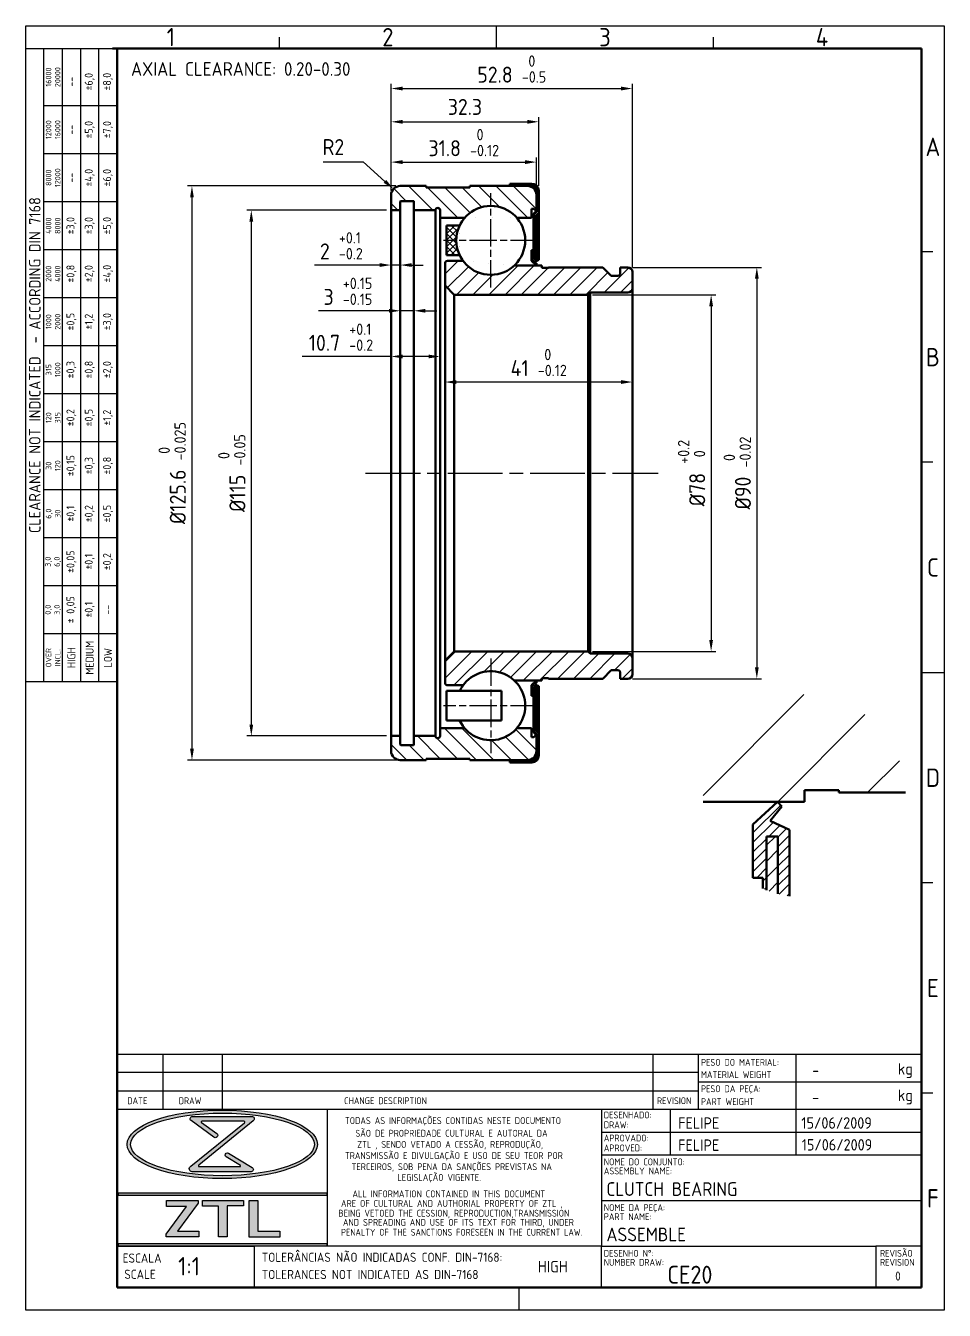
# Model space of a CAD drawing. Extents: x 0 to 201, y 0 to 281.
import ezdxf
from ezdxf.enums import TextEntityAlignment as Align

# ---------------------------------------------------------------- set-up
doc = ezdxf.new("R2010")
doc.units = 0
for name, pattern in [('AM_ISO02W050', [7.5, 6, -1.5]), ('AM_ISO08W050', [18, 12, -1.5, 3, -1.5]), ('AM_ISO08W050x2', [9, 6, -0.75, 1.5, -0.75])]:
    doc.linetypes.add(name, pattern=pattern)
doc.layers.get('Defpoints').update_dxf_attribs({"linetype": 'CONTINUOUS'})
for name, color, linetype, lineweight in [('AM_0', 7, 'CONTINUOUS', 50), ('AM_3', 6, 'AM_ISO02W050', 25), ('AM_5', 3, 'CONTINUOUS', 25), ('AM_6', 2, 'CONTINUOUS', 35), ('AM_7', 4, 'AM_ISO08W050', 25), ('AM_8', 1, 'CONTINUOUS', 25), ('AM_BOR', 7, 'CONTINUOUS', 50)]:
    doc.layers.add(name, color=color, linetype=linetype, lineweight=lineweight)
doc.styles.add('ACISOTS', font='isocp.shx', dxfattribs={"height": 1})
doc.styles.get("Standard").update_dxf_attribs({"font": 'ISOCP.SHX'})
doc.dimstyles.new('AM_ISO', dxfattribs={"dimtxt": 3.5, "dimasz": 2.5, "dimexe": 1, "dimexo": 1, "dimgap": 1.5, "dimtad": 1, "dimdsep": 46, "dimtxsty": 'Standard', "dimcen": 0, "dimclrd": 256, "dimclre": 256, "dimclrt": 2, "dimadec": 0, "dimazin": 2, "dimtp": 0.1, "dimtm": 0.1, "dimtfac": 0.71, "dimtdec": 3, "dimtmove": 0, "dimatfit": 3, "dimfxl": 0, "dimlwd": -1, "dimlwe": -1, "dimarcsym": 0})
doc.dimstyles.new('AM_ISO$4', dxfattribs={"dimtxt": 3.5, "dimasz": 2.5, "dimexe": 1, "dimexo": 1, "dimgap": 1.5, "dimtad": 1, "dimtoh": 1, "dimdsep": 46, "dimtxsty": 'Standard', "dimcen": 0, "dimclrd": 256, "dimclre": 256, "dimclrt": 2, "dimadec": 0, "dimazin": 2, "dimtp": 0.1, "dimtm": 0.1, "dimtfac": 0.71, "dimtofl": 0, "dimtmove": 0, "dimatfit": 3, "dimfxl": 0, "dimlwd": -1, "dimlwe": -1, "dimarcsym": 0})
pattern_1 = [(45, (-4.788, 9.9337), (-0.3535534, 0.3535534), [])]
pattern_2 = [(135, (-4.788, 9.9337), (-1.909188, -1.909188), [])]
pattern_3 = [(45, (-4.788, 9.9337), (-1.767767, 1.767767), [])]

# ---------------------------------------------------------------- blocks, each defined once
blk = doc.blocks.new('A4 ZTL')
at = {"layer": 'AM_0'}
for p, q in [((196, 276), (19, 276)), ((20, 276), (20, 5)), ((196, 5), (196, 276)), ((20, 5), (196, 5))]:
    blk.add_line(p, q, dxfattribs=at)
at = {"layer": 'AM_BOR', "color": 135, "lineweight": 25}
for p, q in [((0, 0), (0, 281)), ((0, 281), (201, 281)), ((55.5, 276), (55.5, 278.5)), ((103, 276), (103, 281)), ((150.5, 276), (150.5, 278.5)), ((201, 281), (201, 0)), ((4, 137.5), (4, 276)), ((8, 276), (8, 137.5)), ((12, 276), (12, 137.5)), ((16, 137.5), (16, 276)), ((20, 263.5), (4, 263.5)), ((20, 253), (4, 253)), ((20, 242.5), (4, 242.5)), ((20, 232), (4, 232)), ((198.5, 231.5), (196, 231.5)), ((20, 221.5), (4, 221.5)), ((20, 211), (4, 211)), ((20, 200.5), (4, 200.5)), ((20, 190), (4, 190)), ((198.5, 185.5), (196, 185.5)), ((20, 179.5), (4, 179.5)), ((20, 169), (4, 169)), ((20, 158.5), (4, 158.5)), ((20, 148), (4, 148)), ((196, 139.5), (201, 139.5)), ((198.5, 93.5), (196, 93.5)), ((198.5, 47.5), (196, 47.5)), ((108, 0), (108, 5)), ((201, 0), (0, 0))]:
    blk.add_line(p, q, dxfattribs=at)
blk.add_lwpolyline([(20, 276), (20, 137.5), (0, 137.5), (0, 276)], close=True, dxfattribs=at)
at = {"layer": 'AM_BOR', "color": 135, "lineweight": 25, "style": 'ACISOTS'}
for s, p in [('1', (31.75, 278.5)), ('2', (79.25, 278.5)), ('3', (126.75, 278.5)), ('4', (174.25, 278.5)), ('A', (198.5, 254.5)), ('B', (198.5, 208.5)), ('C', (198.5, 162.5)), ('D', (198.5, 116.5)), ('E', (198.5, 70.5)), ('F', (198.5, 24.5))]:
    blk.add_text(s, height=4, dxfattribs=at).set_placement(p, align=Align.MIDDLE)
at = {"layer": 'AM_BOR', "color": 135, "lineweight": 25, "attachment_point": 5, "rotation": 90}
for s, insert, char_height, width in [('16000\\P20000', (6, 269.75), 1.2, 12.5), ('±6,0', (14, 268.75), 1.75, 10.5), ('±8,0', (18, 268.75), 1.75, 10.5), ('--', (10, 268.75), 1.75, 10.5), ('12000\\P16000', (6, 258.25), 1.2, 10.5), ('--', (10, 258.25), 1.75, 10.5), ('±5,0', (14, 258.25), 1.75, 10.5), ('±7,0', (18, 258.25), 1.75, 10.5), ('8000\\P12000', (6, 247.75), 1.2, 10.5), ('--', (10, 247.75), 1.75, 10.5), ('±4,0', (14, 247.75), 1.75, 10.5), ('±6,0', (18, 247.75), 1.75, 10.5), ('{\\Fisocp.shx|c0;CLEARANCE NOT INDICATED  - ACCORDING DIN 7168}', (2, 206.75), 2.5, 138.5), ('±3,0', (10, 237.25), 1.75, 10.5), ('±3,0', (14, 237.25), 1.75, 10.5), ('±5,0', (18, 237.25), 1.75, 10.5), ('4000\\P8000', (6, 237.25), 1.2, 10.5), ('2000\\P4000', (6, 226.75), 1.2, 10.5), ('±0,8', (10, 226.75), 1.75, 10.5), ('±2,0', (14, 226.75), 1.75, 10.5), ('±4,0', (18, 226.75), 1.75, 10.5), ('1000\\P2000', (6, 216.25), 1.2, 10.5), ('±0,5', (10, 216.25), 1.75, 10.5), ('±1,2', (14, 216.25), 1.75, 10.5), ('±3,0', (18, 216.25), 1.75, 10.5), ('315\\P1000', (6, 205.75), 1.2, 10.5), ('±0,3', (10, 205.75), 1.75, 10.5), ('±0,8', (14, 205.75), 1.75, 10.5), ('±2,0', (18, 205.75), 1.75, 10.5), ('±0,2', (10, 195.25), 1.75, 10.5), ('±0,5', (14, 195.25), 1.75, 10.5), ('±1,2', (18, 195.25), 1.75, 10.5), ('120\\P315', (6, 195.25), 1.2, 10.5), ('30\\P120', (6, 184.75), 1.2, 10.5), ('±0,15', (10, 184.75), 1.75, 10.5), ('±0,3', (14, 184.75), 1.75, 10.5), ('±0,8', (18, 184.75), 1.75, 10.5), ('6,0\\P30', (6, 174.25), 1.2, 10.5), ('±0,1', (10, 174.25), 1.75, 10.5), ('±0,2', (14, 174.25), 1.75, 10.5), ('±0,5', (18, 174.25), 1.75, 10.5), ('±0,05', (10, 163.75), 1.75, 10.5), ('3,0\\P6,0', (6, 163.75), 1.2, 10.5), ('±0,1', (14, 163.75), 1.75, 10.5), ('±0,2', (18, 163.75), 1.75, 10.5), ('± 0,05', (10, 153.25), 1.75, 10.5), ('\\pt4.79529;±0,1', (14, 153.25), 1.75, 10.5), ('0,0\\P3,0', (6, 153.25), 1.2, 10.5), ('--', (18, 153.25), 1.75, 10.5), ('MEDIUM', (14, 142.75), 1.75, 10.5), ('{\\Fisocp.shx|c0;OVER\\PINCL.}', (6, 142.75), 1.2, 10.5), ('HIGH', (10, 142.75), 1.75, 10.5), ('LOW', (18, 142.75), 1.75, 10.5)]:
    blk.add_mtext(s, dxfattribs=dict(at, insert=insert, char_height=char_height, width=width))
blk = doc.blocks.new('LEGENDAZTL-1')
at = {"layer": 'AM_8'}
h = blk.add_hatch(color=135, dxfattribs=at)
edge = h.paths.add_edge_path()
edge.add_ellipse((23.01, 31.29), major_axis=(20.82, 0), ratio=0.359907, start_angle=191.4592, end_angle=452.8175)
edge.add_ellipse((23.01, 31.29), major_axis=(20.82, 0), ratio=0.359907, start_angle=92.8175, end_angle=191.4592)
edge = h.paths.add_edge_path(flags=16)
edge.add_ellipse((23.07, 31.29), major_axis=(20.11, 0), ratio=0.340664, start_angle=93.067, end_angle=371.4592)
edge.add_ellipse((23.07, 31.29), major_axis=(20.11, 0), ratio=0.340664, start_angle=11.4592, end_angle=93.067)
h = blk.add_hatch(color=135, dxfattribs=at)
edge = h.paths.add_edge_path()
edge.add_line((27.86, 36.04), (16.14, 26.55))
edge.add_arc((16.46, 25.96), 0.662, 118.1409, 270)
edge.add_line((16.46, 25.3), (29.34, 25.3))
edge.add_arc((29.33, 25.79), 0.488, 271.9685, 418.9108)
edge.add_line((29.58, 26.21), (24.36, 29.35))
edge.add_arc((24.11, 28.95), 0.475, 58.6682, 238.8052)
edge.add_line((23.87, 28.54), (26.98, 26.65))
edge.add_arc((26.92, 26.56), 0.12, -90, 54.6545, ccw=False)
edge.add_line((26.92, 26.44), (17.93, 26.44))
edge.add_arc((17.96, 26.6), 0.167, 129.2364, 260.8226, ccw=False)
edge.add_line((17.86, 26.73), (29.79, 36.47))
edge.add_arc((29.47, 36.9), 0.529, 306.0702, 450)
edge.add_line((29.47, 37.43), (16.54, 37.43))
edge.add_arc((16.52, 36.92), 0.513, 87.7272, 233.7471)
edge.add_line((16.21, 36.5), (21.18, 32.86))
edge.add_arc((21.5, 33.28), 0.527, 232.4714, 414.7334)
edge.add_line((21.81, 33.71), (18.46, 36.07))
edge.add_arc((18.53, 36.2), 0.144, 90, 242.5235, ccw=False)
edge.add_line((18.53, 36.35), (27.78, 36.35))
edge.add_arc((27.75, 36.17), 0.176, -50.9964, 80.7655, ccw=False)
for points in [[(0.28, 20.1), (45.87, 20.1), (45.87, 20.7), (0.28, 20.7)], [(10.71, 11.65), (10.71, 11.05), (17.9, 11.05), (17.9, 12.32), (13.24, 12.32), (17.77, 18.44), (17.77, 19.04), (10.78, 19.04), (10.78, 17.71), (15.21, 17.71)], [(18.7, 17.78), (22.17, 17.78), (22.17, 11.05), (24.07, 11.05), (24.07, 17.84), (27.63, 17.84), (27.63, 19.04), (18.7, 19.04)], [(35.62, 11.02), (35.62, 12.32), (30.79, 12.32), (30.79, 19.04), (28.93, 19.04), (28.93, 11.02)], [(45.87, 9.6), (0.28, 9.6), (0.28, 9), (45.87, 9)]]:
    blk.add_hatch(color=135, dxfattribs=at).paths.add_polyline_path(points)
at = {"layer": 'AM_8', "color": 135}
for p, q in [((0, 51), (176, 51)), ((0, 51), (0, 0)), ((10, 51), (10, 39)), ((23, 51), (23, 39)), ((117.25, 51), (117.25, 39)), ((127.25, 39), (127.25, 51)), ((148.5, 51), (148.5, 45)), ((176, 0), (176, 51)), ((127.25, 47), (0, 47)), ((127.25, 45), (176, 45)), ((148.5, 45), (148.5, 39)), ((0, 43), (127.25, 43)), ((0, 39), (106, 39)), ((16.54, 37.43), (29.47, 37.43)), ((45.93, 39), (45.93, 9)), ((106, 39), (106, 20)), ((106, 39), (176, 39)), ((121, 39), (121, 29)), ((148.5, 39), (148.5, 29)), ((106, 34), (176, 34)), ((106, 29), (176, 29)), ((0.28, 20.1), (0.28, 20.7)), ((0.28, 20.7), (45.87, 20.7)), ((45.87, 20.1), (0.28, 20.1)), ((45.87, 20.7), (45.87, 20.1)), ((106, 20), (106, 9)), ((10.71, 11.65), (15.21, 17.71)), ((10.78, 17.71), (10.78, 19.04)), ((10.78, 19.04), (17.77, 19.04)), ((15.21, 17.71), (10.78, 17.71)), ((17.77, 18.44), (13.24, 12.32)), ((17.77, 19.04), (17.77, 18.44)), ((18.7, 17.78), (18.7, 19.04)), ((18.7, 19.04), (27.63, 19.04)), ((22.17, 17.78), (18.7, 17.78)), ((22.17, 11.05), (22.17, 17.78)), ((24.07, 17.84), (24.07, 11.05)), ((27.63, 17.84), (24.07, 17.84)), ((27.63, 19.04), (27.63, 17.84)), ((28.93, 11.02), (28.93, 19.04)), ((28.93, 19.04), (30.79, 19.04)), ((30.79, 19.04), (30.79, 12.32)), ((106, 19), (176, 19)), ((10.71, 11.05), (10.71, 11.65)), ((13.24, 12.32), (17.9, 12.32)), ((17.9, 12.32), (17.9, 11.05)), ((30.79, 12.32), (35.62, 12.32)), ((35.62, 12.32), (35.62, 11.02)), ((0, 9), (30, 9)), ((106, 9), (0, 9)), ((0.28, 9.6), (45.87, 9.6)), ((0.28, 9), (0.28, 9.6)), ((45.87, 9), (0.28, 9)), ((17.9, 11.05), (10.71, 11.05)), ((24.07, 11.05), (22.17, 11.05)), ((35.62, 11.02), (28.93, 11.02)), ((30, 9), (30, 0)), ((45.87, 9.6), (45.87, 9)), ((106, 0), (106, 9)), ((106, 9), (166, 9)), ((176, 9), (166, 9)), ((166, 9), (166, 0)), ((0, 0), (176, 0))]:
    blk.add_line(p, q, dxfattribs=at)
blk.add_lwpolyline([(16.54, 37.43), (29.47, 37.43, -0.726075), (29.79, 36.47), (17.86, 26.73, 0.646844), (17.93, 26.44), (26.92, 26.44, 0.730915), (26.98, 26.65), (23.87, 28.54, -1.001197), (24.36, 29.35), (29.58, 26.21, -0.746343), (29.34, 25.3), (16.46, 25.3, -0.780296), (16.14, 26.55), (27.86, 36.04, 0.647932), (27.78, 36.35), (18.53, 36.35, 0.78497), (18.46, 36.07), (21.81, 33.71, -1.019937), (21.18, 32.86), (16.21, 36.5, -0.740095), (16.54, 37.43, -0.257794)], format="xyb", dxfattribs=at)
for centre, major_axis, ratio in [((23.01, 31.29), (-20.82, 0), 0.359907), ((23.07, 31.29), (-20.11, 0), 0.340664)]:
    blk.add_ellipse(centre, major_axis=major_axis, ratio=ratio, dxfattribs=at)
for s, height, p in [('PESO DO MATERIAL:', 1.5, (127.75, 48.48)), ('kg', 2.5, (170.83, 46.56)), ('MATERIAL WEIGHT', 1.5, (127.75, 45.82)), ('PESO DA PEÇA:', 1.5, (127.75, 42.71)), ('kg', 2.5, (170.83, 40.79)), ('DATE', 1.5, (2.22, 40.09)), ('DRAW', 1.5, (13.48, 40.09)), ('CHANGE DESCRIPTION', 1.5, (49.68, 40.09)), ('REVISION', 1.5, (118.12, 40.09)), ('PART WEIGHT', 1.5, (127.75, 39.91)), ('TODAS AS INFORMAÇÕES CONTIDAS NESTE DOCUMENTO', 1.5, (49.85, 35.75)), ('DESENHADO:', 1.5, (106.5, 36.98)), ('SÃO DE PROPRIEDADE CULTURAL E AUTORAL DA', 1.5, (52.14, 32.98)), ('DRAW:', 1.5, (106.5, 34.82)), ('ZTL , SENDO VETADO A CESSÃO, REPRODUÇÃO,', 1.5, (52.53, 30.54)), ('APROVADO:', 1.5, (106.5, 31.93)), ('APROVED:', 1.5, (106.5, 29.77)), ('TRANSMISSÃO E DIVULGAÇÃO E USO DE SEU TEOR POR', 1.5, (49.85, 28.1)), ('NOME DO CONJUNTO:', 1.5, (106.5, 26.72)), ('TERCEIROS, SOB PENA DA SANÇÕES PREVISTAS NA', 1.5, (51.3, 25.66)), ('ASSEMBLY NAME:', 1.5, (106.5, 24.74)), ('LEGISLAÇÃO VIGENTE.', 1.5, (61.33, 23.31)), ('ALL INFORMATION CONTAINED IN THIS DOCUMENT', 1.5, (51.5, 19.72)), ('BEING VETOED THE CESSION, REPRODUCTION,TRANSMISSION', 1.5, (48.41, 15.49)), ('ARE OF CULTURAL AND AUTHORIAL PROPERTY OF ZTL ,', 1.5, (49, 17.62)), ('NOME DA PEÇA:', 1.5, (106.5, 16.72)), ('AND SPREADING AND USE OF ITS TEXT FOR THIRD, UNDER', 1.5, (49.42, 13.49)), ('PART NAME:', 1.5, (106.5, 14.74)), ('REVISÃO', 1.5, (166.93, 6.72)), ('ESCALA', 2, (1.21, 5.42)), ('TOLERÂNCIAS NÃO INDICADAS CONF. DIN-7168:', 2, (31.66, 5.6)), ('DESENHO N%%d:', 1.5, (106.5, 6.72)), ('NUMBER DRAW:', 1.5, (106.5, 4.74)), ('REVISION', 1.5, (166.93, 4.74)), ('SCALE', 2, (1.57, 1.88)), ('TOLERANCES NOT INDICATED AS DIN-7168', 2, (31.66, 1.83))]:
    blk.add_text(s, height=height, dxfattribs=at).set_placement(p)
at = {"layer": 'AM_8', "color": 135, "width": 0.95}
blk.add_text('PENALTY OF THE SANCTIONS FORESEEN IN THE CURRENT LAW.', height=1.5, dxfattribs=at).set_placement((48.99, 11.32))
at = {"layer": 'AM_8', "color": 135}
for tag, p in [('PESO1', (152.06, 47.53)), ('PESO', (152.06, 41.58))]:
    blk.add_attdef(tag, text='', height=2.5, dxfattribs=at).set_placement(p, align=Align.MIDDLE_LEFT)
for tag, p, height in [('DESN.', (122.75, 34.7), 2.5), ('DATADES', (149.73, 34.73), 2.5), ('APROV', (122.75, 29.87), 2.5), ('DATAAPROV', (149.81, 29.95), 2.5), ('CONJUNTO', (107.07, 20.02), 3), ('PEÇA', (107.07, 10.1), 3), ('NºDESENHO', (120.41, 0.84), 3.91)]:
    blk.add_attdef(tag, p, '', height=height, dxfattribs=at)
at = {"layer": 'AM_8', "color": 135, "style": 'ACISOTS'}
for tag, p, height in [('GEN-TITLE-SCA{12.7}', (13.36, 2.64), 4), ('GEN-TITLE-DWG{30.6}', (92.5, -2.65), 2)]:
    blk.add_attdef(tag, p, '', height=height, dxfattribs=at)
at = {"layer": 'AM_8', "color": 135}
for tag, height, p in [('TOL.N.IND', 2.5, (95.33, 4.56)), ('REV.', 1.96, (170.86, 2.49))]:
    blk.add_attdef(tag, text='', height=height, dxfattribs=at).set_placement(p, align=Align.MIDDLE_CENTER)
blk = doc.blocks.new('*D33')
at = {"layer": 'AM_5'}
for p, q in [((79.96, 244.94), (79.96, 252.16)), ((82.46, 251.16), (109.26, 251.16)), ((111.76, 245.94), (111.76, 252.16))]:
    blk.add_line(p, q, dxfattribs=at)
for points in [[(82.46, 251.58), (82.46, 250.74), (79.96, 251.16)], [(109.26, 251.58), (109.26, 250.74), (111.76, 251.16)]]:
    blk.add_solid(points, dxfattribs=at)
at = {"layer": 'Defpoints', "color": 0}
for p in [(111.76, 251.16), (111.76, 244.94), (79.96, 243.94)]:
    blk.add_point(p, dxfattribs=at)
at = {"layer": 'AM_5', "color": 2, "insert": (95.86, 255.43), "char_height": 3.5, "attachment_point": 5}
blk.add_mtext('31.8 {}{\\H0.71x;\\C3;\\S 0^ -0.12;}', dxfattribs=at)
blk = doc.blocks.new('*D34')
at = {"layer": 'AM_5'}
for p, q in [((79.96, 244.94), (79.96, 260.98)), ((82.46, 259.98), (109.76, 259.98)), ((112.26, 245.94), (112.26, 260.98))]:
    blk.add_line(p, q, dxfattribs=at)
for points in [[(82.46, 260.39), (82.46, 259.56), (79.96, 259.98)], [(109.76, 260.39), (109.76, 259.56), (112.26, 259.98)]]:
    blk.add_solid(points, dxfattribs=at)
at = {"layer": 'Defpoints', "color": 0}
for p in [(112.26, 259.98), (112.26, 244.94), (79.96, 243.94)]:
    blk.add_point(p, dxfattribs=at)
at = {"layer": 'AM_5', "color": 2, "insert": (96.11, 263.23), "char_height": 3.5, "attachment_point": 5}
blk.add_mtext('32.3', dxfattribs=at)
blk = doc.blocks.new('*D35')
at = {"layer": 'AM_5'}
for p, q in [((79.96, 244.94), (79.96, 268.25)), ((82.46, 267.25), (130.26, 267.25)), ((132.76, 228.14), (132.76, 268.25))]:
    blk.add_line(p, q, dxfattribs=at)
for points in [[(82.46, 267.67), (82.46, 266.84), (79.96, 267.25)], [(130.26, 267.67), (130.26, 266.84), (132.76, 267.25)]]:
    blk.add_solid(points, dxfattribs=at)
at = {"layer": 'Defpoints', "color": 0}
for p in [(132.76, 267.25), (79.96, 243.94), (132.76, 227.14)]:
    blk.add_point(p, dxfattribs=at)
at = {"layer": 'AM_5', "color": 2, "insert": (106.36, 271.52), "char_height": 3.5, "attachment_point": 5}
blk.add_mtext('52.8 {}{\\H0.71x;\\C3;\\S 0^ -0.5;}', dxfattribs=at)
blk = doc.blocks.new('*D36')
at = {"layer": 'AM_5'}
for p, q in [((78.96, 240.64), (48.37, 240.64)), ((49.37, 238.14), (49.37, 128.14)), ((78.96, 125.64), (48.37, 125.64))]:
    blk.add_line(p, q, dxfattribs=at)
for points in [[(48.95, 238.14), (49.78, 238.14), (49.37, 240.64)], [(48.95, 128.14), (49.78, 128.14), (49.37, 125.64)]]:
    blk.add_solid(points, dxfattribs=at)
at = {"layer": 'Defpoints', "color": 0}
for p in [(79.96, 240.64), (49.37, 125.64), (79.96, 125.64)]:
    blk.add_point(p, dxfattribs=at)
at = {"layer": 'AM_5', "color": 2, "insert": (45.1, 183.14), "char_height": 3.5, "attachment_point": 5, "rotation": 90}
blk.add_mtext('%%c115 {}{\\H0.71x;\\C3;\\S 0^ -0.05;}', dxfattribs=at)
blk = doc.blocks.new('*D37')
at = {"layer": 'AM_5'}
for p, q in [((91.76, 223.14), (91.76, 202.05)), ((132.76, 222.64), (132.76, 202.05)), ((130.26, 203.05), (94.26, 203.05))]:
    blk.add_line(p, q, dxfattribs=at)
for points in [[(94.26, 203.47), (94.26, 202.63), (91.76, 203.05)], [(130.26, 203.47), (130.26, 202.63), (132.76, 203.05)]]:
    blk.add_solid(points, dxfattribs=at)
at = {"layer": 'Defpoints', "color": 0}
for p in [(91.76, 224.14), (132.76, 223.64), (91.76, 203.05)]:
    blk.add_point(p, dxfattribs=at)
at = {"layer": 'AM_5', "color": 2, "insert": (112.26, 207.33), "char_height": 3.5, "attachment_point": 5}
blk.add_mtext('41 {}{\\H0.71x;\\C3;\\S 0^ -0.12;}', dxfattribs=at)
blk = doc.blocks.new('*D38')
at = {"layer": 'AM_5'}
for p, q in [((124.05, 222.14), (150.98, 222.14)), ((149.98, 219.64), (149.98, 146.64)), ((124.05, 144.14), (150.98, 144.14))]:
    blk.add_line(p, q, dxfattribs=at)
for points in [[(149.56, 219.64), (150.39, 219.64), (149.98, 222.14)], [(149.56, 146.64), (150.39, 146.64), (149.98, 144.14)]]:
    blk.add_solid(points, dxfattribs=at)
at = {"layer": 'Defpoints', "color": 0}
for p in [(123.05, 222.14), (123.05, 144.14), (149.98, 144.14)]:
    blk.add_point(p, dxfattribs=at)
at = {"layer": 'AM_5', "color": 2, "insert": (145.7, 183.14), "char_height": 3.5, "attachment_point": 5, "rotation": 90}
blk.add_mtext('%%c78 {}{\\H0.71x;\\C3;\\S+0.2^  0;}', dxfattribs=at)
blk = doc.blocks.new('*D39')
at = {"layer": 'AM_5'}
for p, q in [((132.76, 228.14), (160.98, 228.14)), ((159.98, 225.64), (159.98, 140.64)), ((132.76, 138.14), (160.98, 138.14))]:
    blk.add_line(p, q, dxfattribs=at)
for points in [[(159.56, 225.64), (160.39, 225.64), (159.98, 228.14)], [(159.56, 140.64), (160.39, 140.64), (159.98, 138.14)]]:
    blk.add_solid(points, dxfattribs=at)
at = {"layer": 'Defpoints', "color": 0}
for p in [(131.76, 228.14), (131.76, 138.14), (159.98, 138.14)]:
    blk.add_point(p, dxfattribs=at)
at = {"layer": 'AM_5', "color": 2, "insert": (155.7, 183.14), "char_height": 3.5, "attachment_point": 5, "rotation": 90}
blk.add_mtext('%%c90 {}{\\H0.71x;\\C3;\\S 0^ -0.02;}', dxfattribs=at)
blk = doc.blocks.new('*D40')
at = {"layer": 'AM_5'}
for p, q in [((80.96, 245.94), (35.38, 245.94)), ((36.38, 243.44), (36.38, 122.84)), ((80.96, 120.34), (35.38, 120.34))]:
    blk.add_line(p, q, dxfattribs=at)
for points in [[(35.97, 243.44), (36.8, 243.44), (36.38, 245.94)], [(35.97, 122.84), (36.8, 122.84), (36.38, 120.34)]]:
    blk.add_solid(points, dxfattribs=at)
at = {"layer": 'Defpoints', "color": 0}
for p in [(81.96, 245.94), (36.38, 120.34), (81.96, 120.34)]:
    blk.add_point(p, dxfattribs=at)
at = {"layer": 'AM_5', "color": 2, "insert": (32.05, 183.14), "char_height": 3.5, "attachment_point": 5, "rotation": 90}
blk.add_mtext('%%c125.6 {}{\\H0.71x;\\C3;\\S 0^ -0.025;}', dxfattribs=at)
blk = doc.blocks.new('*D41')
at = {"layer": 'AM_5'}
for p, q in [((79.96, 239.64), (79.96, 227.64)), ((81.96, 239.64), (81.96, 227.64)), ((77.46, 228.64), (63.18, 228.64)), ((81.96, 228.64), (79.96, 228.64)), ((84.46, 228.64), (86.96, 228.64))]:
    blk.add_line(p, q, dxfattribs=at)
for points in [[(77.46, 229.06), (77.46, 228.23), (79.96, 228.64)], [(84.46, 229.06), (84.46, 228.23), (81.96, 228.64)]]:
    blk.add_solid(points, dxfattribs=at)
at = {"layer": 'Defpoints', "color": 0}
for p in [(79.96, 240.64), (81.96, 240.64), (79.96, 228.64)]:
    blk.add_point(p, dxfattribs=at)
at = {"layer": 'AM_5', "color": 2, "insert": (69.07, 232.86), "char_height": 3.5, "attachment_point": 5}
blk.add_mtext('2 {}{\\H0.71x;\\C3;\\S+0.1^ -0.2;}', dxfattribs=at)
blk = doc.blocks.new('*D42')
at = {"layer": 'AM_5'}
for p, q in [((81.96, 239.64), (81.96, 217.64)), ((84.96, 239.64), (84.96, 217.64)), ((79.46, 218.64), (64.07, 218.64)), ((84.96, 218.64), (81.96, 218.64)), ((87.46, 218.64), (89.96, 218.64))]:
    blk.add_line(p, q, dxfattribs=at)
for points in [[(79.46, 219.06), (79.46, 218.23), (81.96, 218.64)], [(87.46, 219.06), (87.46, 218.23), (84.96, 218.64)]]:
    blk.add_solid(points, dxfattribs=at)
at = {"layer": 'Defpoints', "color": 0}
for p in [(81.96, 240.64), (84.96, 240.64), (81.96, 218.64)]:
    blk.add_point(p, dxfattribs=at)
at = {"layer": 'AM_5', "color": 2, "insert": (70.51, 222.9), "char_height": 3.5, "attachment_point": 5}
blk.add_mtext('3 {}{\\H0.71x;\\C3;\\S+0.15^ -0.15;}', dxfattribs=at)
blk = doc.blocks.new('*D43')
at = {"layer": 'AM_5'}
for p, q in [((79.96, 239.64), (79.96, 207.64)), ((90.66, 237.94), (90.66, 207.64)), ((79.96, 208.64), (60.52, 208.64)), ((88.16, 208.64), (82.46, 208.64))]:
    blk.add_line(p, q, dxfattribs=at)
for points in [[(82.46, 209.06), (82.46, 208.23), (79.96, 208.64)], [(88.16, 209.06), (88.16, 208.23), (90.66, 208.64)]]:
    blk.add_solid(points, dxfattribs=at)
at = {"layer": 'Defpoints', "color": 0}
for p in [(79.96, 240.64), (90.66, 238.94), (79.96, 208.64)]:
    blk.add_point(p, dxfattribs=at)
at = {"layer": 'AM_5', "color": 2, "insert": (68.99, 212.86), "char_height": 3.5, "attachment_point": 5}
blk.add_mtext('10.7 {}{\\H0.71x;\\C3;\\S+0.1^ -0.2;}', dxfattribs=at)
blk = doc.blocks.new('*D44')
at = {"layer": 'AM_5'}
for p, q in [((65.11, 251.2), (73.86, 251.2)), ((73.86, 251.2), (78.61, 246.94))]:
    blk.add_line(p, q, dxfattribs=at)
blk.add_solid([(78.89, 247.26), (78.33, 246.63), (80.47, 245.28)], dxfattribs=at)
at = {"layer": 'Defpoints', "color": 0}
for p in [(80.47, 245.28), (81.96, 243.94)]:
    blk.add_point(p, dxfattribs=at)
at = {"layer": 'AM_5', "color": 2, "insert": (67.32, 254.45), "char_height": 3.5, "attachment_point": 5}
blk.add_mtext('R2', dxfattribs=at)
blk = doc.blocks.new('GENZOOE570XL3')
at = {"layer": 'AM_8'}
h = blk.add_hatch(dxfattribs=at)
h.set_pattern_fill('_U', color=256, scale=2.5, angle=45, style=0, pattern_type=0)
h.set_pattern_definition([(45, (-117.7038, -124.8277), (-1.767767, 1.767767), [])])
edge = h.paths.add_edge_path()
edge.add_arc((0, 0), 4.434, 1.9159, 183.2325)
edge.add_line((-4.427, -0.25), (0, -0.25))
edge.add_line((0, -0.25), (0, 0.25))
edge.add_line((0, 0.25), (1.5, 0.25))
edge.add_line((1.5, 0.25), (1.5, 0.148))
edge.add_line((1.5, 0.148), (4.431, 0.148))
h = blk.add_hatch(dxfattribs=at)
h.set_pattern_fill('_U', color=256, scale=0.3, angle=45, style=0, pattern_type=0)
h.set_pattern_definition([(45, (-117.7038, -124.82774), (-0.21213203, 0.21213203), [])])
edge = h.paths.add_edge_path()
edge.add_line((-0.657, -4.385), (-0.657, -1.484))
edge.add_line((-0.657, -1.484), (-1.504, -1.09))
edge.add_line((-1.504, -1.09), (-0.982, -0.455))
edge.add_line((-0.982, -0.455), (-1.173, -0.25))
edge.add_line((-1.173, -0.25), (-2.25, -1.252))
edge.add_line((-2.25, -1.252), (-2.25, -3.573))
edge.add_line((-2.25, -3.573), (-1.822, -3.573))
edge.add_line((-1.822, -3.573), (-1.822, -4.042))
edge.add_arc((0, 0), 4.434, 245.729, 248.0606)
edge.add_line((-1.657, -4.113), (-1.657, -1.768))
edge.add_line((-1.657, -1.768), (-1.157, -1.768))
edge.add_line((-1.157, -1.768), (-1.157, -4.28))
edge.add_arc((0, 0), 4.434, 254.8794, 261.4845)
h = blk.add_hatch(dxfattribs=at)
h.set_pattern_fill('_U', color=256, scale=0.5, angle=45, style=0, pattern_type=0)
h.set_pattern_definition([(45, (-117.7038, -124.82774), (-0.3535534, 0.3535534), [])])
edge = h.paths.add_edge_path()
edge.add_line((-1.157, -4.28), (-1.157, -1.768))
edge.add_line((-1.157, -1.768), (-1.657, -1.768))
edge.add_line((-1.657, -1.768), (-1.657, -4.113))
edge.add_arc((0, 0), 4.434, 248.0606, 254.8794)
at = {"layer": 'AM_0'}
for p, q in [((0, -0.25), (0, 0.25)), ((0, 0.25), (1.5, 0.25)), ((1.5, 0.25), (1.5, 0.148)), ((1.5, 0.148), (4.431, 0.148)), ((-4.427, -0.25), (0, -0.25)), ((-1.173, -0.25), (-2.25, -1.252)), ((-1.504, -1.09), (-0.982, -0.455)), ((-0.982, -0.455), (-1.173, -0.25)), ((-0.657, -1.484), (-1.504, -1.09)), ((-2.25, -3.573), (-2.25, -1.252)), ((-0.657, -4.385), (-0.657, -1.484)), ((-1.657, -4.113), (-1.657, -1.768)), ((-1.657, -1.768), (-1.157, -1.768)), ((-1.157, -1.768), (-1.157, -4.28)), ((-1.822, -3.573), (-2.25, -3.573)), ((-1.822, -4.042), (-1.822, -3.573))]:
    blk.add_line(p, q, dxfattribs=at)

msp = doc.modelspace()

# ---------------------------------------------------------------- hatches: boundary and pattern name
at = {"layer": 'AM_3'}
h = msp.add_hatch(dxfattribs=at)
h.set_pattern_fill('ANSI31', color=256, scale=15, style=0)
h.paths.add_polyline_path([(78.278, 102.972), (76.724, 102.972), (76.724, 95.972), (83.474, 95.972), (83.474, 99.972, -0.2679492)])
h.paths.add_polyline_path([(83.474, 63.972), (76.724, 63.972), (76.724, 56.972), (78.278, 56.972, -0.2679492), (83.474, 59.972)])
h = msp.add_hatch(dxfattribs=at)
h.set_pattern_fill('ANSI31', color=256, scale=15, style=0)
h.paths.add_polyline_path([(86.474, 95.972), (90.224, 99.722), (90.224, 102.972), (88.671, 102.972, -0.2679492), (83.474, 99.972), (83.474, 95.972)])
h.paths.add_polyline_path([(90.224, 56.972), (90.224, 60.222), (86.474, 63.972), (83.474, 63.972), (83.474, 59.972, -0.2679492), (88.671, 56.972)])
at = {"layer": 'AM_8'}
h = msp.add_hatch(dxfattribs=at)
h.set_pattern_fill('_U', color=256, scale=2.7, angle=135, style=0, pattern_type=0)
h.set_pattern_definition(pattern_2)
edge = h.paths.add_edge_path()
edge.add_line((87.659, 245.942), (81.959, 245.942))
edge.add_arc((81.959, 243.942), 2, 90, 180)
edge.add_line((79.959, 243.942), (79.959, 240.642))
edge.add_line((79.959, 240.642), (81.959, 240.642))
edge.add_line((81.959, 240.642), (81.959, 242.542))
edge.add_arc((82.059, 242.542), 0.1, 90, 180, ccw=False)
edge.add_line((82.059, 242.642), (84.859, 242.642))
edge.add_arc((84.859, 242.542), 0.1, 0, 90, ccw=False)
edge.add_line((84.959, 242.542), (84.959, 240.642))
edge.add_line((84.959, 240.642), (89.659, 240.642))
edge.add_arc((90.159, 240.642), 0.5, 0, 180, ccw=False)
edge.add_line((90.659, 240.642), (90.659, 238.939))
edge.add_line((90.659, 238.939), (96.025, 238.939))
edge.add_arc((101.759, 234.042), 7.54, 40.49493, 139.50507, ccw=False)
edge.add_line((107.494, 238.939), (110.659, 238.939))
edge.add_line((110.659, 238.939), (110.659, 240.939))
edge.add_line((110.659, 240.939), (111.159, 240.939))
edge.add_line((111.159, 240.939), (111.459, 240.639))
edge.add_line((111.459, 240.639), (111.759, 240.639))
edge.add_line((111.759, 240.639), (111.759, 243.942))
edge.add_arc((109.759, 243.942), 2, 0, 90)
edge.add_line((109.759, 245.942), (97.171, 245.942))
edge.add_line((97.171, 245.942), (97.171, 245.642))
edge.add_line((97.171, 245.642), (87.659, 245.642))
edge.add_line((87.659, 245.642), (87.659, 245.942))
h = msp.add_hatch(dxfattribs=at)
h.set_pattern_fill('_U', color=256, scale=0.5, angle=45, style=0, pattern_type=0)
h.set_pattern_definition(pattern_1)
edge = h.paths.add_edge_path()
edge.add_line((105.909, 245.942), (110.759, 245.942))
edge.add_arc((110.759, 244.942), 1, 0, 90, ccw=False)
edge.add_line((111.759, 244.942), (111.759, 240.277))
edge.add_line((111.759, 240.277), (111.259, 239.777))
edge.add_line((111.259, 239.777), (111.259, 230.059))
edge.add_line((111.259, 230.059), (111.759, 230.059))
edge.add_line((111.759, 230.059), (111.759, 239.57))
edge.add_line((111.759, 239.57), (112.259, 240.07))
edge.add_line((112.259, 240.07), (112.259, 244.942))
edge.add_arc((110.759, 244.942), 1.5, 0, 90)
edge.add_line((110.759, 246.442), (105.909, 246.442))
edge.add_line((105.909, 246.442), (105.909, 245.942))
h = msp.add_hatch(dxfattribs=at)
h.set_pattern_fill('_U', color=256, scale=0.3, angle=45, style=0, double=1, pattern_type=0)
h.set_pattern_definition([(45, (-4.788, 9.93368), (-0.21213203, 0.21213203), []), (135, (-4.788, 9.93368), (-0.21213203, -0.21213203), [])])
h.paths.add_polyline_path([(111.759, 239.57), (111.759, 230.059), (111.259, 230.059), (111.259, 239.777), (111.759, 240.277), (111.759, 240.515), (111.093, 239.849), (111.093, 231.864), (110.665, 231.864), (110.665, 229.543), (111.742, 228.54), (111.934, 228.746), (111.412, 229.381), (112.259, 229.774), (112.259, 240.07)])
h = msp.add_hatch(dxfattribs=at)
h.set_pattern_fill('_U', color=256, angle=45, style=0, double=1, pattern_type=0)
h.set_pattern_definition([(45, (-4.788, 9.9337), (-0.7071068, 0.7071068), []), (135, (-4.788, 9.9337), (-0.7071068, -0.7071068), [])])
edge = h.paths.add_edge_path()
edge.add_arc((101.759, 234.042), 7.541, 154.44874, 205.65102, ccw=False)
edge.add_line((94.956, 237.295), (92.056, 237.295))
edge.add_line((92.056, 237.295), (92.056, 230.778))
edge.add_line((92.056, 230.778), (94.962, 230.778))
h = msp.add_hatch(dxfattribs=at)
h.set_pattern_fill('_U', color=256, scale=2.5, angle=45, style=0, pattern_type=0)
h.set_pattern_definition(pattern_3)
edge = h.paths.add_edge_path()
edge.add_arc((92.259, 229.066), 0.5, 90, 180)
edge.add_line((91.759, 229.066), (91.759, 224.142))
edge.add_line((91.759, 224.142), (93.759, 222.142))
edge.add_line((93.759, 222.142), (123.046, 222.142))
edge.add_line((123.046, 222.142), (123.546, 222.642))
edge.add_line((123.546, 222.642), (131.759, 222.642))
edge.add_arc((131.759, 223.642), 1, 270, 360)
edge.add_line((132.759, 223.642), (132.759, 227.142))
edge.add_arc((131.759, 227.142), 1, 0, 90)
edge.add_line((131.759, 228.142), (130.1, 228.142))
edge.add_line((130.1, 228.142), (130.1, 226.79))
edge.add_arc((129.6, 226.79), 0.5, -90, 0, ccw=False)
edge.add_line((129.6, 226.29), (128.1, 226.29))
edge.add_line((128.1, 226.29), (126.249, 228.142))
edge.add_line((126.249, 228.142), (114.416, 228.142))
edge.add_line((114.416, 228.142), (114.416, 228.04))
edge.add_line((114.416, 228.04), (112.916, 228.04))
edge.add_line((112.916, 228.04), (112.916, 228.54))
edge.add_line((112.916, 228.54), (106.916, 228.54))
edge.add_arc((101.759, 234.042), 7.541, 216.41793, 313.14465, ccw=False)
edge.add_line((95.691, 229.566), (92.259, 229.566))
h = msp.add_hatch(dxfattribs=at)
h.set_pattern_fill('_U', color=256, scale=2.5, angle=45, style=0, pattern_type=0)
h.set_pattern_definition(pattern_3)
edge = h.paths.add_edge_path()
edge.add_arc((92.259, 137.219), 0.5, 180, 270, ccw=False)
edge.add_line((91.759, 137.219), (91.759, 142.142))
edge.add_line((91.759, 142.142), (93.759, 144.142))
edge.add_line((93.759, 144.142), (123.046, 144.142))
edge.add_line((123.046, 144.142), (123.546, 143.642))
edge.add_line((123.546, 143.642), (131.759, 143.642))
edge.add_arc((131.759, 142.642), 1, 0, 90, ccw=False)
edge.add_line((132.759, 142.642), (132.759, 139.142))
edge.add_arc((131.759, 139.142), 1, 270, 360, ccw=False)
edge.add_line((131.759, 138.142), (130.1, 138.142))
edge.add_line((130.1, 138.142), (130.1, 139.494))
edge.add_arc((129.6, 139.494), 0.5, 360, 450)
edge.add_line((129.6, 139.994), (128.1, 139.994))
edge.add_line((128.1, 139.994), (126.249, 138.142))
edge.add_line((126.249, 138.142), (114.416, 138.142))
edge.add_line((114.416, 138.142), (114.416, 138.244))
edge.add_line((114.416, 138.244), (112.916, 138.244))
edge.add_line((112.916, 138.244), (112.916, 137.744))
edge.add_line((112.916, 137.744), (106.916, 137.744))
edge.add_arc((101.759, 132.242), 7.541, 46.85535, 143.58207)
edge.add_line((95.691, 136.719), (92.259, 136.719))
h = msp.add_hatch(dxfattribs=at)
h.set_pattern_fill('_U', color=256, scale=0.3, angle=45, style=0, double=1, pattern_type=0)
h.set_pattern_definition([(315, (-4.788, 356.35085), (-0.21213203, -0.21213203), []), (225, (-4.788, 356.35085), (-0.21213203, 0.21213203), [])])
h.paths.add_polyline_path([(111.759, 126.714), (111.759, 136.226), (111.259, 136.226), (111.259, 126.507), (111.759, 126.007), (111.759, 125.77), (111.093, 126.436), (111.093, 134.421), (110.665, 134.421), (110.665, 136.742), (111.742, 137.744), (111.934, 137.539), (111.412, 136.904), (112.259, 136.51), (112.259, 126.214)])
h = msp.add_hatch(dxfattribs=at)
h.set_pattern_fill('_U', color=256, scale=0.5, angle=45, style=0, pattern_type=0)
h.set_pattern_definition(pattern_1)
edge = h.paths.add_edge_path()
edge.add_line((105.909, 120.342), (110.759, 120.342))
edge.add_arc((110.759, 121.342), 1, 270, 360)
edge.add_line((111.759, 121.342), (111.759, 126.007))
edge.add_line((111.759, 126.007), (111.259, 126.507))
edge.add_line((111.259, 126.507), (111.259, 136.226))
edge.add_line((111.259, 136.226), (111.759, 136.226))
edge.add_line((111.759, 136.226), (111.759, 126.714))
edge.add_line((111.759, 126.714), (112.259, 126.214))
edge.add_line((112.259, 126.214), (112.259, 121.342))
edge.add_arc((110.759, 121.342), 1.5, 270, 360, ccw=False)
edge.add_line((110.759, 119.842), (105.909, 119.842))
edge.add_line((105.909, 119.842), (105.909, 120.342))
h = msp.add_hatch(dxfattribs=at)
h.set_pattern_fill('_U', color=256, scale=2.7, angle=135, style=0, pattern_type=0)
h.set_pattern_definition(pattern_2)
edge = h.paths.add_edge_path()
edge.add_line((87.659, 120.342), (81.959, 120.342))
edge.add_arc((81.959, 122.342), 2, 180, 270, ccw=False)
edge.add_line((79.959, 122.342), (79.959, 125.642))
edge.add_line((79.959, 125.642), (81.959, 125.642))
edge.add_line((81.959, 125.642), (81.959, 123.742))
edge.add_arc((82.059, 123.742), 0.1, 180, 270)
edge.add_line((82.059, 123.642), (84.859, 123.642))
edge.add_arc((84.859, 123.742), 0.1, 270, 360)
edge.add_line((84.959, 123.742), (84.959, 125.642))
edge.add_line((84.959, 125.642), (89.659, 125.642))
edge.add_arc((90.159, 125.642), 0.5, 180, 360)
edge.add_line((90.659, 125.642), (90.659, 127.346))
edge.add_line((90.659, 127.346), (96.025, 127.346))
edge.add_arc((101.759, 132.242), 7.54, 220.49493, 319.50507)
edge.add_line((107.494, 127.346), (110.659, 127.346))
edge.add_line((110.659, 127.346), (110.659, 125.346))
edge.add_line((110.659, 125.346), (111.159, 125.346))
edge.add_line((111.159, 125.346), (111.459, 125.646))
edge.add_line((111.459, 125.646), (111.759, 125.646))
edge.add_line((111.759, 125.646), (111.759, 122.342))
edge.add_arc((109.759, 122.342), 2, 270, 360, ccw=False)
edge.add_line((109.759, 120.342), (97.171, 120.342))
edge.add_line((97.171, 120.342), (97.171, 120.642))
edge.add_line((97.171, 120.642), (87.659, 120.642))
edge.add_line((87.659, 120.642), (87.659, 120.342))

# ---------------------------------------------------------------- linework, layer by layer
at = {"layer": 'AM_0'}
for p, q in [((81.959, 245.942), (87.659, 245.942)), ((87.659, 245.942), (87.659, 245.642)), ((87.659, 245.642), (97.171, 245.642)), ((97.171, 245.642), (97.171, 245.942)), ((97.171, 245.942), (109.759, 245.942)), ((105.909, 245.942), (105.909, 246.442)), ((105.909, 246.442), (110.759, 246.442)), ((105.909, 245.942), (110.759, 245.942)), ((111.759, 244.942), (111.759, 240.277)), ((112.259, 244.942), (112.259, 229.774)), ((79.959, 243.942), (79.959, 240.642)), ((81.959, 240.642), (81.959, 242.542)), ((82.059, 242.642), (84.859, 242.642)), ((84.959, 242.542), (84.959, 240.642)), ((111.759, 243.942), (111.759, 240.639)), ((79.959, 240.642), (81.959, 240.642)), ((79.959, 240.642), (81.959, 240.642)), ((79.959, 240.642), (79.959, 125.642)), ((81.959, 125.642), (81.959, 240.642)), ((84.959, 240.642), (89.659, 240.642)), ((84.959, 240.642), (84.959, 125.642)), ((89.659, 125.642), (89.659, 240.642)), ((90.659, 238.939), (90.659, 240.642)), ((96.025, 238.939), (90.659, 238.939)), ((90.659, 238.939), (90.659, 127.346)), ((110.659, 238.939), (107.494, 238.939)), ((111.159, 240.939), (110.659, 240.939)), ((110.659, 240.939), (110.659, 238.939)), ((111.759, 240.515), (111.093, 239.849)), ((111.093, 239.849), (111.093, 231.864)), ((111.159, 240.939), (111.459, 240.639)), ((111.759, 240.277), (111.259, 239.777)), ((111.259, 239.777), (111.259, 230.059)), ((111.759, 240.639), (111.459, 240.639)), ((111.759, 239.57), (112.259, 240.07)), ((111.759, 230.059), (111.759, 239.57)), ((92.056, 230.778), (92.056, 237.295)), ((92.056, 237.295), (94.956, 237.295)), ((94.962, 230.778), (92.056, 230.778)), ((111.093, 231.864), (110.665, 231.864)), ((110.665, 231.864), (110.665, 229.543)), ((91.759, 229.066), (91.759, 224.142)), ((95.691, 229.566), (92.259, 229.566)), ((106.916, 228.54), (112.916, 228.54)), ((111.742, 228.54), (110.665, 229.543)), ((111.259, 230.059), (111.759, 230.059)), ((112.259, 229.774), (111.412, 229.381)), ((111.412, 229.381), (111.934, 228.746)), ((111.934, 228.746), (111.742, 228.54)), ((112.916, 228.54), (112.916, 228.04)), ((112.916, 228.04), (114.416, 228.04)), ((114.416, 228.04), (114.416, 228.142)), ((114.416, 228.142), (126.249, 228.142)), ((128.1, 226.29), (126.249, 228.142)), ((130.1, 226.79), (130.1, 228.142)), ((130.1, 228.142), (131.759, 228.142)), ((128.1, 226.29), (129.6, 226.29)), ((132.759, 227.142), (132.759, 223.642)), ((91.759, 224.142), (93.759, 222.142)), ((91.759, 142.142), (91.759, 224.142)), ((123.046, 222.142), (93.759, 222.142)), ((93.759, 222.142), (93.759, 144.142)), ((123.546, 222.642), (123.046, 222.142)), ((123.046, 144.142), (123.046, 222.142)), ((123.546, 222.642), (131.759, 222.642)), ((123.546, 222.642), (123.546, 143.642)), ((132.759, 142.642), (132.759, 223.642)), ((91.759, 142.142), (93.759, 144.142)), ((123.046, 144.142), (93.759, 144.142)), ((123.546, 143.642), (123.046, 144.142)), ((123.546, 143.642), (131.759, 143.642)), ((91.759, 137.219), (91.759, 142.142)), ((132.759, 139.142), (132.759, 142.642)), ((106.916, 137.744), (112.916, 137.744)), ((111.742, 137.744), (110.665, 136.742)), ((111.934, 137.539), (111.742, 137.744)), ((112.916, 138.244), (114.416, 138.244)), ((112.916, 137.744), (112.916, 138.244)), ((114.416, 138.244), (114.416, 138.142)), ((114.416, 138.142), (126.249, 138.142)), ((128.1, 139.994), (126.249, 138.142)), ((128.1, 139.994), (129.6, 139.994)), ((130.1, 139.494), (130.1, 138.142)), ((130.1, 138.142), (131.759, 138.142)), ((92.056, 135.506), (92.056, 128.99)), ((104.11, 135.506), (92.056, 135.506)), ((95.691, 136.719), (92.259, 136.719)), ((104.11, 135.506), (104.11, 128.99)), ((110.665, 134.421), (110.665, 136.742)), ((111.259, 136.226), (111.759, 136.226)), ((111.259, 126.507), (111.259, 136.226)), ((111.412, 136.904), (111.934, 137.539)), ((112.259, 136.51), (111.412, 136.904)), ((111.759, 136.226), (111.759, 126.714)), ((112.259, 121.342), (112.259, 136.51)), ((111.093, 134.421), (110.665, 134.421)), ((111.093, 126.436), (111.093, 134.421)), ((90.659, 127.346), (90.659, 125.642)), ((96.025, 127.346), (90.659, 127.346)), ((92.056, 128.99), (104.11, 128.99)), ((110.659, 127.346), (107.494, 127.346)), ((110.659, 125.346), (110.659, 127.346)), ((111.759, 126.007), (111.259, 126.507)), ((111.759, 126.714), (112.259, 126.214)), ((79.959, 125.642), (81.959, 125.642)), ((79.959, 125.642), (81.959, 125.642)), ((79.959, 122.342), (79.959, 125.642)), ((81.959, 125.642), (81.959, 123.742)), ((82.059, 123.642), (84.859, 123.642)), ((84.959, 125.642), (89.659, 125.642)), ((84.959, 123.742), (84.959, 125.642)), ((111.159, 125.346), (110.659, 125.346)), ((111.759, 125.77), (111.093, 126.436)), ((111.159, 125.346), (111.459, 125.646)), ((111.759, 125.646), (111.459, 125.646)), ((111.759, 121.342), (111.759, 126.007)), ((111.759, 122.342), (111.759, 125.646)), ((81.959, 120.342), (87.659, 120.342)), ((87.659, 120.642), (97.171, 120.642)), ((87.659, 120.342), (87.659, 120.642)), ((97.171, 120.642), (97.171, 120.342)), ((97.171, 120.342), (109.759, 120.342)), ((105.909, 120.342), (110.759, 120.342)), ((105.909, 120.342), (105.909, 119.842)), ((105.909, 119.842), (110.759, 119.842))]:
    msp.add_line(p, q, dxfattribs=at)
msp.add_circle((101.759, 234.042), 7.54, dxfattribs=at)
for centre, radius, start, end in [((81.959, 243.942), 2, 90, 180), ((109.759, 243.942), 2, 0, 90), ((110.759, 244.942), 1.5, 0, 90), ((110.759, 244.942), 1, 0, 90), ((82.059, 242.542), 0.1, 90, 180), ((84.859, 242.542), 0.1, 0, 90), ((90.159, 240.642), 0.5, 0, 180), ((92.259, 229.066), 0.5, 90, 180), ((131.759, 227.142), 1, 360, 90), ((129.6, 226.79), 0.5, 270, 0), ((131.759, 223.642), 1, 270, 360), ((131.759, 142.642), 1, 0, 90), ((101.759, 132.242), 7.54, 205.55126, 154.34898), ((129.6, 139.494), 0.5, 0, 90), ((131.759, 139.142), 1, 270, 0), ((92.259, 137.219), 0.5, 180, 270), ((82.059, 123.742), 0.1, 180, 270), ((84.859, 123.742), 0.1, 270, 360), ((90.159, 125.642), 0.5, 180, 360), ((81.959, 122.342), 2, 180, 270), ((109.759, 122.342), 2, 270, 0), ((110.759, 121.342), 1.5, 270, 0), ((110.759, 121.342), 1, 270, 0)]:
    msp.add_arc(centre, radius, start, end, dxfattribs=at)
at = {"layer": 'AM_7', "linetype": 'AM_ISO08W050x2'}
for p, q in [((101.759, 223.702), (101.759, 244.383)), ((112.1, 234.042), (91.419, 234.042)), ((101.759, 142.583), (101.759, 121.902)), ((112.1, 132.242), (91.419, 132.242))]:
    msp.add_line(p, q, dxfattribs=at)
at = {"layer": 'AM_7'}
msp.add_line((74.362, 183.142), (138.357, 183.142), dxfattribs=at)

# ---------------------------------------------------------------- block references
at = {"layer": 'AM_0', "lineweight": 0}
msp.add_blockref('A4 ZTL', (0, 0), dxfattribs=at)
at = {"layer": 'AM_0', "xscale": 5, "yscale": 5, "zscale": 5}
msp.add_blockref('GENZOOE570XL3', (170.387, 112.5), dxfattribs=at)
at = {"layer": 'AM_0', "lineweight": 0}
msp.add_blockref('LEGENDAZTL-1', (20, 5), dxfattribs=at).add_auto_attribs({'GEN-TITLE-SCA{12.7}': '1:1', 'DATAAPROV': '15/06/2009', 'DATADES': '15/06/2009', 'APROV': 'FELIPE', 'PESO1': '-', 'PEÇA': 'ASSEMBLE', 'CONJUNTO': 'CLUTCH BEARING', 'NºDESENHO': 'CE20', 'REV.': '0', 'TOL.N.IND': 'HIGH', 'DESN.': 'FELIPE', 'PESO': '-'})

# ---------------------------------------------------------------- texts
at = {"layer": 'AM_6'}
msp.add_text('AXIAL CLEARANCE: 0.20-0.30', height=3, dxfattribs=at).set_placement((23.049, 270.031))

# ---------------------------------------------------------------- dimensions: what is measured, and where the dimension line sits
at = {"layer": 'AM_5'}
for base, p2, text, override, picture, middle in [((132.759, 267.255), (132.759, 227.142), '<> {}{\\H0.71x;\\C3;\\S 0^ -0.5;}', {"dimadec": 2, "dimtp": 0, "dimtm": 0.5}, '*D35', (106.359, 271.52)), ((111.759, 251.158), (111.759, 244.942), '<> {}{\\H0.71x;\\C3;\\S 0^ -0.12;}', {"dimadec": 2, "dimtp": 0, "dimtm": 0.12}, '*D33', (95.859, 255.435))]:
    dim = msp.add_linear_dim(base=base, p1=(79.959, 243.942), p2=p2, text=text, dimstyle='AM_ISO', override=override, dxfattribs=at)
    dim.commit()
    dim.dimension.update_dxf_attribs({"geometry": picture, "text_midpoint": middle})
dim = msp.add_linear_dim(base=(112.259, 259.976), p1=(79.959, 243.942), p2=(112.259, 244.942), dimstyle='AM_ISO', override={"dimadec": 2, "dimtp": 0, "dimtm": 0.12}, dxfattribs=at)
dim.commit()
dim.dimension.update_dxf_attribs({"geometry": '*D34', "text_midpoint": (96.109, 263.227)})
dim = msp.add_radius_dim(center=(81.959, 243.942), mpoint=(80.47, 245.277), dimstyle='AM_ISO$4', override={"dimadec": 2, "dimtp": 0.1, "dimtm": 0.2, "dimtdec": 3}, dxfattribs=at)
dim.commit()
dim.dimension.update_dxf_attribs({"geometry": '*D44', "text_midpoint": (67.317, 251.195), "dimtype": 164})
for base, p1, p2, angle, text, override, picture, middle in [((36.382, 120.342), (81.959, 245.942), (81.959, 120.342), 90, '%%c<> {}{\\H0.71x;\\C3;\\S 0^ -0.025;}', {"dimadec": 2, "dimtp": 0, "dimtm": 0.025}, '*D40', (32.055, 183.142)), ((49.365, 125.642), (79.959, 240.642), (79.959, 125.642), 90, '%%c<> {}{\\H0.71x;\\C3;\\S 0^ -0.05;}', {"dimadec": 2, "dimtp": 0, "dimtm": 0.05}, '*D36', (45.1, 183.142)), ((81.959, 218.642), (84.959, 240.642), (81.959, 240.642), 0, '<> {}{\\H0.71x;\\C3;\\S+0.15^ -0.15;}', {"dimadec": 2, "dimtp": 0.15, "dimtm": 0.15}, '*D42', (70.515, 222.897)), ((79.959, 208.642), (90.659, 238.939), (79.959, 240.642), 0, '<> {}{\\H0.71x;\\C3;\\S+0.1^ -0.2;}', {"dimadec": 2, "dimtp": 0.1, "dimtm": 0.2}, '*D43', (68.988, 212.857)), ((79.959, 228.642), (81.959, 240.642), (79.959, 240.642), 0, '<> {}{\\H0.71x;\\C3;\\S+0.1^ -0.2;}', {"dimadec": 2, "dimtp": 0.1, "dimtm": 0.2}, '*D41', (69.068, 232.857)), ((159.978, 138.142), (131.759, 228.142), (131.759, 138.142), 90, '%%c<> {}{\\H0.71x;\\C3;\\S 0^ -0.02;}', {"dimadec": 2, "dimtp": 0, "dimtm": 0.02}, '*D39', (155.702, 183.142)), ((91.759, 203.052), (132.759, 223.642), (91.759, 224.142), 0, '<> {}{\\H0.71x;\\C3;\\S 0^ -0.12;}', {"dimadec": 2, "dimtp": 0, "dimtm": 0.12}, '*D37', (112.259, 207.328)), ((149.978, 144.142), (123.046, 222.142), (123.046, 144.142), 90, '%%c<> {}{\\H0.71x;\\C3;\\S+0.2^  0;}', {"dimadec": 2, "dimtp": 0.2, "dimtm": 0}, '*D38', (145.702, 183.142))]:
    dim = msp.add_linear_dim(base=base, p1=p1, p2=p2, angle=angle, text=text, dimstyle='AM_ISO', override=override, dxfattribs=at)
    dim.commit()
    dim.dimension.update_dxf_attribs({"geometry": picture, "text_midpoint": middle})

doc.saveas('drawing.dxf')
